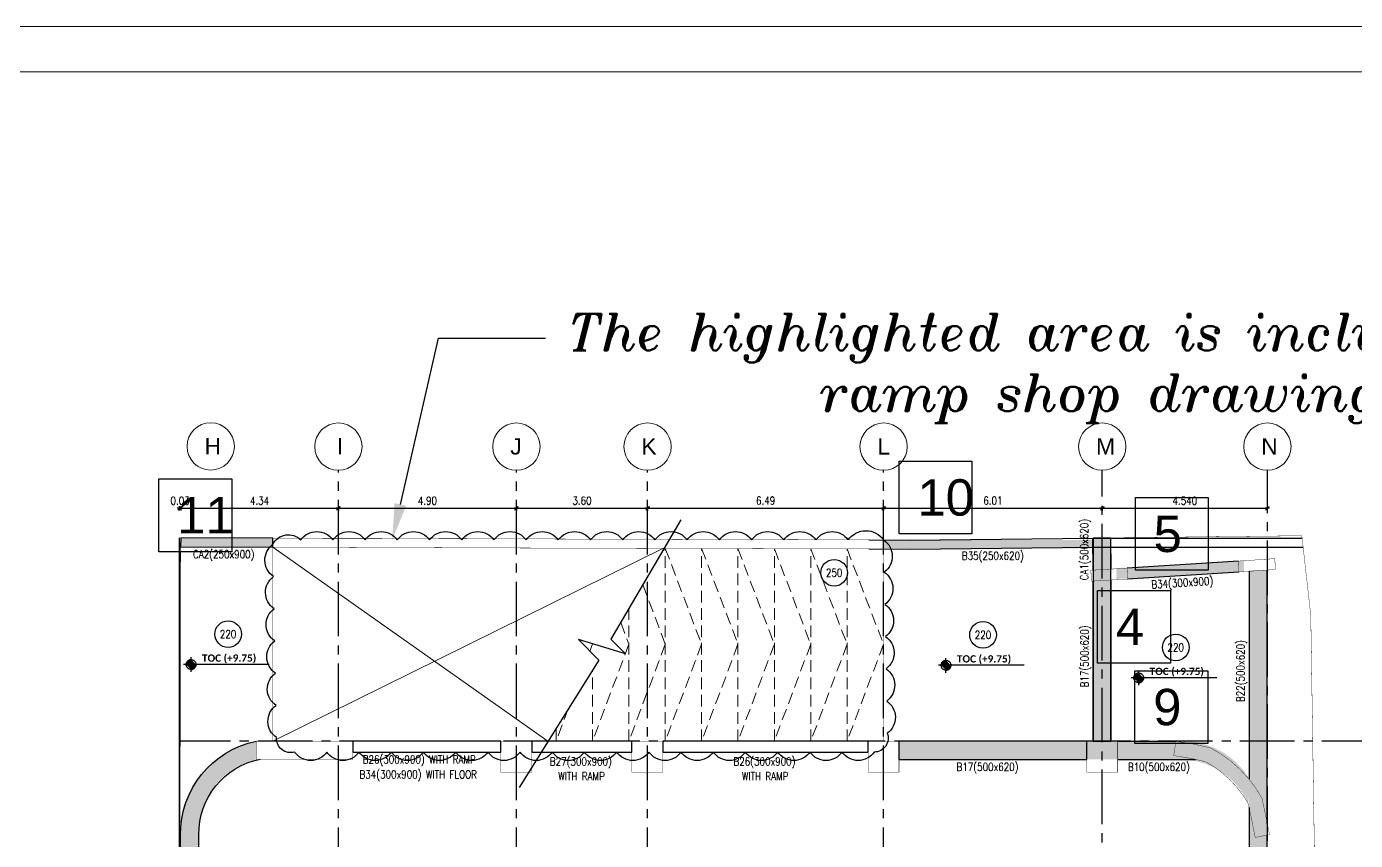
# Model space of a CAD drawing. Header units: inches. Extents: x 16 to 269, y 163 to 682.
# Drawn here: x 93.88 to 130.41, y 604.21 to 626.57 of the extents above; entities that cross this region are included whole.
import ezdxf
from ezdxf import colors
from ezdxf.entities.mleader import LeaderData, LeaderLine
from ezdxf.enums import TextEntityAlignment as Align
from ezdxf.math import Vec2, Vec3

# ---------------------------------------------------------------- set-up
doc = ezdxf.new("R2010")
doc.units = ezdxf.units.IN
doc.header["$MEASUREMENT"] = 0
for name, pattern in [('CENTER2', [1.125, 0.75, -0.125, 0.125, -0.125]), ('Centre', [0.03175, 0.00635, -0.0047625, 0.015875, -0.0047625]), ('ECG_Line-Ptrn-Sold', [9144001, 9144000, -1]), ('HIDDEN', [9.524999999999999, 6.35, -3.175])]:
    doc.linetypes.add(name, pattern=pattern)
doc.layers.get('Defpoints').update_dxf_attribs({"lineweight": 5})
for name, color, linetype in [('A-ANNO-DIMS', 7, 'Continuous'), ('CDEC-AXES', 8, 'Continuous'), ('CDEC-COLUMNS', 4, 'Continuous'), ('CDEC-FRAMING-PLAN', 7, 'Continuous'), ('CDEC-GRID-CIRCLE', 7, 'Continuous'), ('CDEC-GRID-TEXT', 70, 'Continuous'), ('CDEC-SLAB-EDGES', 7, 'Continuous'), ('CDEC-SYMBOL', 8, 'Continuous'), ('CDEC-TEXT-25-SCALE', 70, 'Continuous')]:
    doc.layers.add(name, color=color, linetype=linetype)
for name, color, linetype, lineweight in [('A-FLOR', 250, 'Continuous', 13), ('G-ANNO-DIMS', 111, 'Continuous', 13), ('Grid', 8, 'Centre', 5), ('Sheet_Borders', 7, 'Continuous', 5)]:
    doc.layers.add(name, color=color, linetype=linetype, lineweight=lineweight)
doc.styles.add('Arial_2', font='arial.ttf', dxfattribs={"height": 0.2999999999999997})
doc.styles.add('Calibri_B_1', font='calibrib.ttf', dxfattribs={"height": 2})
doc.styles.add('CDEC-22-100', font='romans.shx', dxfattribs={"width": 0.8, "height": 0.22})
doc.styles.add('CDEC-30-1000', font='romans.shx', dxfattribs={"width": 0.8, "height": 3000})
doc.styles.get("Standard").update_dxf_attribs({"font": 'arial.ttf'})
doc.styles.add('XREF-FRAME$0$XREF-TITLEBLOCK$0$HG', font='ITALICT.shx')
doc.dimstyles.new('CDEC-100', dxfattribs={"dimtxt": 0.22, "dimasz": 0.2, "dimexe": 0.1, "dimexo": 0.3, "dimgap": 0.1, "dimtad": 1, "dimdec": 0, "dimzin": 0, "dimdsep": 46, "dimtxsty": 'CDEC-22-100', "dimblk1": 'TICK', "dimblk2": 'TICK', "dimsah": 1, "dimcen": 0, "dimdle": 6.25, "dimclrd": 8, "dimclre": 8, "dimclrt": 70, "dimadec": 3, "dimazin": 0, "dimtfac": 1, "dimtdec": 0, "dimtix": 1, "dimtmove": 1, "dimatfit": 3, "dimldrblk": 'TICK', "dimfxl": 1, "dimtolj": 1, "dimtzin": 0, "dimarcsym": 0})

# ---------------------------------------------------------------- blocks, each defined once
blk = doc.blocks.new('sheet')
at = {"layer": 'Sheet_Borders', "linetype": 'Continuous', "lineweight": 0}
for p, q in [((-428.475308091889, 77.19161237279687), (-369.0753080918893, 77.19161237279687)), ((-428.475308091889, 77.19161237279678), (-369.0753080918893, 77.19161237279678)), ((-427.7681652347575, 76.48446951566041), (-369.7824509490299, 76.48446951566041)), ((-369.7824509490299, 76.48446951566041), (-427.7681652347575, 76.48446951566041))]:
    blk.add_line(p, q, dxfattribs=at)
blk = doc.blocks.new('SC-GRID-CIRCLe')
at = {"layer": 'CDEC-GRID-CIRCLE'}
blk.add_circle((9.183764859699295e-13, 5000.000000000066), 5000.000000000066, dxfattribs=at)
at = {"layer": 'CDEC-GRID-TEXT', "style": 'CDEC-30-1000', "width": 0.8}
blk.add_attdef('F', text='', height=3000, dxfattribs=at).set_placement((9.183764859699295e-13, 5000.000000000066), align=Align.MIDDLE)
blk = doc.blocks.new('Spot Elevations - ECG_G-Spot-Elev-R-1281767-MEZZANINE FLOOR FRAMING PLAN - PART 5')
at = {"layer": 'G-ANNO-DIMS', "linetype": 'ECG_Line-Ptrn-Sold', "lineweight": 25}
h = blk.add_hatch(color=256, dxfattribs=at)
h.dxf.hatch_style = 1
edge = h.paths.add_edge_path(flags=17)
edge.add_arc((5.240252676230739e-14, -0.02244322655055253), 2.000000000000052, 90.00000000000377, 180.0000000000012)
edge.add_line((-2, -0.02244322655059161), (0, -0.02244322655051345))
edge.add_line((0, -0.02244322655051345), (-7.815970093361308e-14, 1.977556773449487))
edge = h.paths.add_edge_path()
edge.add_line((-2, -0.0224432265505925), (2.000000000000105, -0.02244322655043618))
edge.add_line((-1.172395514004165e-13, 1.977556773449499), (3.996802888651379e-14, -2.022443226550604))
h = blk.add_hatch(color=256, dxfattribs=at)
h.dxf.hatch_style = 1
edge = h.paths.add_edge_path()
edge.add_arc((-5.240252676230739e-14, -0.02244322655055342), 2.000000000000052, 270.0000000000015, 359.9999999999989)
edge.add_line((2, -0.0224432265505925), (0, -0.0224432265505925))
edge.add_line((0, -0.0224432265505925), (0, -2.022443226550592))
edge = h.paths.add_edge_path()
edge.add_line((2, -0.02244322655059161), (-2.000000000000105, -0.02244322655059161))
edge.add_line((3.907985046680551e-14, -2.022443226550605), (3.819167204710538e-14, 1.977556773449498))
for p, q in [((32.1910638656924, 0), (-3.14289982153723, 3.381261310739599e-16)), ((-2, 0), (0, 0)), ((3.866745716274817e-14, -3.036210055368756), (3.91634362855322e-14, 2.99132360226757)), ((3.907985046680551e-14, -2.022443226550605), (3.819167204710538e-14, 1.977556773449499)), ((0, 0), (0, -2)), ((2, 0), (0, 0)), ((2, -0.02244322655059161), (-2.000000000000105, -0.02244322655059161)), ((-2, -0.0224432265505925), (0, -0.0224432265505925)), ((0, -0.0224432265505925), (0, -2.022443226550592)), ((2, -0.0224432265505925), (0, -0.0224432265505925))]:
    blk.add_line(p, q, dxfattribs=at)
blk.add_circle((-5.210378698727694e-14, 3.930189507173054e-14), 2.000000000000052, dxfattribs=at)
for start, end in [(89.9999999999974, 180.0000000000011), (270.0000000000015, 359.9999999999989)]:
    blk.add_arc((-5.240252676230739e-14, -0.02244322655055342), 2.000000000000052, start, end, dxfattribs=at)
blk = doc.blocks.new('TICK')
at = {"color": 8}
for p, q in [((6, 0), (-6.25, 0)), ((0, -6.25), (0, 6.25))]:
    blk.add_line(p, q, dxfattribs=at)
at = {"color": 7}
blk.add_line((-5, -5), (5, 5), dxfattribs=at)
blk = doc.blocks.new('*D420')
at = {"layer": 'A-ANNO-DIMS', "color": 8, "lineweight": -2, "transparency": 16777216}
blk.add_line((98.12709968425645, 613.3313517336168), (102.4425071534114, 613.3313517336168), dxfattribs=at)
at = {"layer": 'Defpoints', "color": 0, "transparency": 16777216}
for p in [(98.11709968425644, 613.5434837567399), (102.4525071534114, 613.5434837567399), (102.4525071534114, 613.3313517336168)]:
    blk.add_point(p, dxfattribs=at)
at = {"layer": 'A-ANNO-DIMS', "color": 8, "lineweight": -2, "transparency": 16777216, "xscale": 0.01, "yscale": 0.01, "zscale": 0.01, "rotation": 180}
blk.add_blockref('TICK', (98.11709968425644, 613.3313517336168), dxfattribs=at)
at = {"layer": 'A-ANNO-DIMS', "color": 8, "lineweight": -2, "transparency": 16777216, "xscale": 0.01, "yscale": 0.01, "zscale": 0.01}
blk.add_blockref('TICK', (102.4525071534114, 613.3313517336168), dxfattribs=at)
at = {"layer": 'A-ANNO-DIMS', "color": 70, "transparency": 16777216, "insert": (100.2848034188339, 613.5413517336168), "char_height": 0.22, "width": 3.18869685268199, "attachment_point": 5, "style": 'CDEC-22-100'}
blk.add_mtext('\\A1;4.34', dxfattribs=at)
blk = doc.blocks.new('*D421')
at = {"layer": 'A-ANNO-DIMS', "color": 8, "lineweight": -2, "transparency": 16777216}
blk.add_line((102.4625071534114, 613.3313517336168), (107.3381210731156, 613.3313517336168), dxfattribs=at)
at = {"layer": 'Defpoints', "color": 0, "transparency": 16777216}
for p in [(107.3481210731156, 613.9639174809547), (102.4525071534114, 613.5434837567399), (107.3481210731156, 613.3313517336168)]:
    blk.add_point(p, dxfattribs=at)
at = {"layer": 'A-ANNO-DIMS', "color": 8, "lineweight": -2, "transparency": 16777216, "xscale": 0.01, "yscale": 0.01, "zscale": 0.01, "rotation": 180}
blk.add_blockref('TICK', (102.4525071534114, 613.3313517336168), dxfattribs=at)
at = {"layer": 'A-ANNO-DIMS', "color": 8, "lineweight": -2, "transparency": 16777216, "xscale": 0.01, "yscale": 0.01, "zscale": 0.01}
blk.add_blockref('TICK', (107.3481210731156, 613.3313517336168), dxfattribs=at)
at = {"layer": 'A-ANNO-DIMS', "color": 70, "transparency": 16777216, "insert": (104.9003141132635, 613.5413517336168), "char_height": 0.22, "attachment_point": 5, "style": 'CDEC-22-100'}
blk.add_mtext('\\A1;4.90', dxfattribs=at)
blk = doc.blocks.new('*D422')
at = {"layer": 'A-ANNO-DIMS', "color": 8, "lineweight": -2, "transparency": 16777216}
blk.add_line((107.3581210731156, 613.3313517336168), (110.941887443383, 613.3313517336168), dxfattribs=at)
at = {"layer": 'Defpoints', "color": 0, "transparency": 16777216}
for p in [(107.3481210731156, 613.9639174809547), (110.951887443383, 613.9639174809546), (110.951887443383, 613.3313517336168)]:
    blk.add_point(p, dxfattribs=at)
at = {"layer": 'A-ANNO-DIMS', "color": 8, "lineweight": -2, "transparency": 16777216, "xscale": 0.01, "yscale": 0.01, "zscale": 0.01, "rotation": 180}
blk.add_blockref('TICK', (107.3481210731156, 613.3313517336168), dxfattribs=at)
at = {"layer": 'A-ANNO-DIMS', "color": 8, "lineweight": -2, "transparency": 16777216, "xscale": 0.01, "yscale": 0.01, "zscale": 0.01}
blk.add_blockref('TICK', (110.951887443383, 613.3313517336168), dxfattribs=at)
at = {"layer": 'A-ANNO-DIMS', "color": 70, "transparency": 16777216, "insert": (109.1500042582493, 613.5413517336168), "char_height": 0.22, "attachment_point": 5, "style": 'CDEC-22-100'}
blk.add_mtext('\\A1;3.60', dxfattribs=at)
blk = doc.blocks.new('*D423')
at = {"layer": 'A-ANNO-DIMS', "color": 8, "lineweight": -2, "transparency": 16777216}
blk.add_line((110.961887443383, 613.3329174980488), (117.4325071534115, 613.3329174980488), dxfattribs=at)
at = {"layer": 'Defpoints', "color": 0, "transparency": 16777216}
for p in [(110.951887443383, 613.9639174809546), (117.4425071534115, 613.3329174980488), (117.4425071534115, 613.3329174980488)]:
    blk.add_point(p, dxfattribs=at)
at = {"layer": 'A-ANNO-DIMS', "color": 8, "lineweight": -2, "transparency": 16777216, "xscale": 0.01, "yscale": 0.01, "zscale": 0.01, "rotation": 180}
blk.add_blockref('TICK', (110.951887443383, 613.3329174980488), dxfattribs=at)
at = {"layer": 'A-ANNO-DIMS', "color": 8, "lineweight": -2, "transparency": 16777216, "xscale": 0.01, "yscale": 0.01, "zscale": 0.01}
blk.add_blockref('TICK', (117.4425071534115, 613.3329174980488), dxfattribs=at)
at = {"layer": 'A-ANNO-DIMS', "color": 70, "transparency": 16777216, "insert": (114.1971972983973, 613.5429174980488), "char_height": 0.22, "attachment_point": 5, "style": 'CDEC-22-100'}
blk.add_mtext('\\A1;6.49', dxfattribs=at)
blk = doc.blocks.new('*D424')
at = {"layer": 'A-ANNO-DIMS', "color": 8, "lineweight": -2, "transparency": 16777216}
blk.add_line((117.4525071534115, 613.3329174980488), (123.4420996842565, 613.3329174980488), dxfattribs=at)
at = {"layer": 'Defpoints', "color": 0, "transparency": 16777216}
for p in [(123.4520996842565, 613.9639174809546), (117.4425071534115, 613.3329174980488), (123.4520996842565, 613.3329174980488)]:
    blk.add_point(p, dxfattribs=at)
at = {"layer": 'A-ANNO-DIMS', "color": 8, "lineweight": -2, "transparency": 16777216, "xscale": 0.01, "yscale": 0.01, "zscale": 0.01, "rotation": 180}
blk.add_blockref('TICK', (117.4425071534115, 613.3329174980488), dxfattribs=at)
at = {"layer": 'A-ANNO-DIMS', "color": 8, "lineweight": -2, "transparency": 16777216, "xscale": 0.01, "yscale": 0.01, "zscale": 0.01}
blk.add_blockref('TICK', (123.4520996842565, 613.3329174980488), dxfattribs=at)
at = {"layer": 'A-ANNO-DIMS', "color": 70, "transparency": 16777216, "insert": (120.447303418834, 613.5429174980488), "char_height": 0.22, "attachment_point": 5, "style": 'CDEC-22-100'}
blk.add_mtext('\\A1;6.01', dxfattribs=at)
blk = doc.blocks.new('*D425')
at = {"layer": 'A-ANNO-DIMS', "color": 8, "lineweight": -2, "transparency": 16777216}
blk.add_line((123.4620996842565, 613.3313517336168), (127.9820996842567, 613.3313517336168), dxfattribs=at)
at = {"layer": 'Defpoints', "color": 0, "transparency": 16777216}
for p in [(123.4520996842565, 613.9639174809546), (127.9920996842567, 613.3313517336168), (127.9920996842567, 613.3313517336168)]:
    blk.add_point(p, dxfattribs=at)
at = {"layer": 'A-ANNO-DIMS', "color": 8, "lineweight": -2, "transparency": 16777216, "xscale": 0.01, "yscale": 0.01, "zscale": 0.01, "rotation": 180}
blk.add_blockref('TICK', (123.4520996842565, 613.3313517336168), dxfattribs=at)
at = {"layer": 'A-ANNO-DIMS', "color": 8, "lineweight": -2, "transparency": 16777216, "xscale": 0.01, "yscale": 0.01, "zscale": 0.01}
blk.add_blockref('TICK', (127.9920996842567, 613.3313517336168), dxfattribs=at)
at = {"layer": 'A-ANNO-DIMS', "color": 70, "transparency": 16777216, "insert": (125.7220996842566, 613.5413517336168), "char_height": 0.22, "attachment_point": 5, "style": 'CDEC-22-100'}
blk.add_mtext('\\A1;4.540', dxfattribs=at)
blk = doc.blocks.new('*D426')
at = {"layer": 'A-ANNO-DIMS', "color": 8, "lineweight": -2, "transparency": 16777216}
for p, q in [((98.07589138859217, 613.3313517336169), (98.06589138859218, 613.3313517336169)), ((98.08589138859217, 613.3313517336169), (98.11709968425644, 613.3313517336169)), ((98.12709968425645, 613.3313517336169), (98.13709968425644, 613.3313517336169))]:
    blk.add_line(p, q, dxfattribs=at)
at = {"layer": 'Defpoints', "color": 0, "transparency": 16777216}
for p in [(98.08589138859217, 613.2688517336169), (98.11709968425644, 613.3313517336169), (98.11709968425644, 613.2688517336168)]:
    blk.add_point(p, dxfattribs=at)
at = {"layer": 'A-ANNO-DIMS', "color": 8, "lineweight": -2, "transparency": 16777216, "xscale": 0.01, "yscale": 0.01, "zscale": 0.01}
blk.add_blockref('TICK', (98.08589138859217, 613.3313517336169), dxfattribs=at)
at = {"layer": 'A-ANNO-DIMS', "color": 8, "lineweight": -2, "transparency": 16777216, "xscale": 0.01, "yscale": 0.01, "zscale": 0.01, "rotation": 180}
blk.add_blockref('TICK', (98.11709968425644, 613.3313517336169), dxfattribs=at)
at = {"layer": 'A-ANNO-DIMS', "color": 70, "transparency": 16777216, "insert": (98.10149553642431, 613.5413517336169), "char_height": 0.22, "attachment_point": 5, "style": 'CDEC-22-100'}
blk.add_mtext('\\A1;0.03', dxfattribs=at)

msp = doc.modelspace()

# ---------------------------------------------------------------- hatches: boundary and pattern name
at = {"true_color": 0x136734}
h = msp.add_hatch(color=116, dxfattribs=at)
h.dxf.hatch_style = 1
h.paths.add_polyline_path([(100.6492594395543, 612.5126723491989), (98.11785913883789, 612.5126514436079), (98.11785913883789, 612.2697966590288), (100.6492594395543, 612.2698175646198)])
h = msp.add_hatch(color=6)
h.dxf.hatch_style = 1
h.paths.add_polyline_path([(123.2036837237817, 612.4640771221161), (117.4437300148826, 612.4640771221161), (117.4429388787962, 612.2345682185942), (123.2028925876952, 612.2345682185942)])
h = msp.add_hatch(color=8)
h.dxf.hatch_style = 1
h.paths.add_polyline_path([(123.6897504170563, 612.5156583093391), (123.2020996842566, 612.5156583093391), (123.2020996842566, 606.9338618011369), (123.6897504170563, 606.9338618011369)])
h = msp.add_hatch(color=5)
h.dxf.hatch_style = 1
h.paths.add_polyline_path([(123.8401715937127, 611.3898277722236), (124.2966050143174, 611.41249821284), (127.3465980999249, 611.5884044643516), (127.3465980999249, 611.8889029990559), (124.2820408851027, 611.7121567714181), (123.8401715937127, 611.6896053131821)])
h = msp.add_hatch(color=3)
h.dxf.hatch_style = 1
h.paths.add_polyline_path([(127.4920998713771, 611.6351477981375), (127.4684757366687, 584.328700889896), (127.5540148816809, 582.6183006207625), (127.8013227553066, 577.6732493985903), (128.3006986461243, 577.6982237788645), (128.0533907724986, 582.6432750010354), (127.9684865468054, 584.3409797238878), (127.9920996842567, 611.6347152239921)])
h = msp.add_hatch(color=4)
h.dxf.hatch_style = 1
edge = h.paths.add_edge_path()
edge.add_arc((100.7093864959854, 604.3892839403269), 2.59458181928518, 101.2669433022664, 178.2823701949224)
edge.add_line((98.11597046239014, 604.4670534308485), (98.61584171437381, 604.4670534308485))
edge.add_arc((100.6461054523522, 604.4526109920004), 2.030315106033948, 102.6216807009028, 179.5924288953277, ccw=False)
edge.add_line((100.202456197778, 606.4338618011371), (100.202456197778, 606.9338618011371))
h = msp.add_hatch(color=256)
h.dxf.hatch_style = 1
edge = h.paths.add_edge_path()
edge.add_line((127.5296834806088, 605.8401225499836), (127.466044846414, 605.2234615320087))
edge.add_arc((125.5886702483673, 604.3728223215409), 2.061097389202271, 24.37529996675088, 89.5704984850608)
edge.add_line((125.6041205340228, 606.433861801136), (117.8650764502809, 606.433861801136))
edge.add_line((117.8650764502809, 606.433861801136), (117.8650764502809, 606.933861801136))
edge.add_line((117.8650764502809, 606.933861801136), (125.6204520716638, 606.933861801136))
edge.add_arc((125.6639735984213, 604.7965860355519), 2.137718835919405, 29.219337181267008, 91.16655757093372, ccw=False)
h = msp.add_hatch(color=4)
h.dxf.hatch_style = 1
h.paths.add_polyline_path([(98.11490173844503, 585.1055082905888), (98.61474719891221, 585.1055082905888), (98.61535297237056, 604.4656913298578), (98.1164583153572, 604.4656913298578)])

# ---------------------------------------------------------------- linework, layer by layer
at = {"color": 14}
msp.add_lwpolyline([(117.442861727106, 612.4633015311852, -0.52056705), (117.4595969483306, 611.5781183761352, -0.52056705), (117.4763321695551, 610.6929352210852, -0.52056705), (117.4930673907797, 609.8077520660353, -0.52056705), (117.5098026120042, 608.9225689109853, -0.52056705), (117.5265378332288, 608.0373857559354, -0.52056705), (117.5432730544533, 607.1522026008854, -0.52056705), (117.1861648649282, 606.6338618011362, -0.52056705), (116.3008235264527, 606.6338618011362, -0.52056705), (115.4154821879772, 606.6338618011362, -0.52056705), (114.5301408495016, 606.6338618011362, -0.52056705), (113.6447995110261, 606.6338618011362, -0.52056705), (112.7594581725506, 606.6338618011362, -0.52056705), (111.874116834075, 606.6338618011362, -0.52056705), (110.9887754955995, 606.6338618011362, -0.52056705), (110.103434157124, 606.6338618011362, -0.52056705), (109.2180928186484, 606.6338618011362, -0.52056705), (108.3327514801729, 606.6338618011362, -0.52056705), (107.4474101416974, 606.6338618011362, -0.52056705), (106.5620688032218, 606.6338618011362, -0.52056705), (105.6767274647463, 606.6338618011362, -0.52056705), (104.7913861262708, 606.6338618011362, -0.52056705), (103.9060447877953, 606.6338618011362, -0.52056705), (103.0207034493197, 606.6338618011362, -0.52056705), (102.1353621108442, 606.6338618011362, -0.52056705), (101.2500207723686, 606.6338618011362, -0.52056705), (100.7548633671869, 607.0314922555657, -0.52056705), (100.7381281459623, 607.9166754106157, -0.52056705), (100.7213929247378, 608.8018585656656, -0.52056705), (100.7046577035132, 609.6870417207156, -0.52056705), (100.6879224822887, 610.5722248757656, -0.52056705), (100.6711872610641, 611.4574080308156, -0.52056705), (100.6544520398396, 612.3425911858656, -0.52056705), (101.4167793191287, 612.4633015311852, -0.52056705), (102.3021206576042, 612.4633015311852, -0.52056705), (103.1874619960798, 612.4633015311852, -0.52056705), (104.0728033345553, 612.4633015311852, -0.52056705), (104.9581446730308, 612.4633015311852, -0.52056705), (105.8434860115064, 612.4633015311852, -0.52056705), (106.7288273499819, 612.4633015311852, -0.52056705), (107.6141686884574, 612.4633015311852, -0.52056705), (108.499510026933, 612.4633015311852, -0.52056705), (109.3848513654085, 612.4633015311852, -0.52056705), (110.270192703884, 612.4633015311852, -0.52056705), (111.1555340423596, 612.4633015311852, -0.52056705), (112.0408753808351, 612.4633015311852, -0.52056705), (112.9262167193106, 612.4633015311852, -0.52056705), (113.8115580577862, 612.4633015311852, -0.52056705), (114.6968993962617, 612.4633015311852, -0.52056705), (115.5822407347372, 612.4633015311852, -0.52056705), (116.4675820732128, 612.4633015311852, -0.52056705)], format="xyb", close=True, dxfattribs=at)
at = {"color": 5}
msp.add_lwpolyline([(123.6897504170563, 612.5156583093391), (123.2020996842566, 612.5156583093391), (123.2020996842566, 606.9338618011369), (123.6897504170563, 606.9338618011369)], close=True, dxfattribs=at)
at = {"color": 7}
msp.add_lwpolyline([(123.0270996842566, 606.9338618011363), (117.8650764502809, 606.9338618011363), (117.8650764502809, 606.4338618011369), (123.0270996842566, 606.4338618011369)], close=True, dxfattribs=at)
at = {"layer": 'A-FLOR', "color": 251, "lineweight": 0, "ltscale": 22, "true_color": 0x636466}
for p, q in [((100.6521698970746, 606.9338618011369), (111.4130383197636, 612.2417303670713)), ((100.6527172332166, 612.2652742629153), (108.2143050388226, 606.9337375687529))]:
    msp.add_line(p, q, dxfattribs=at)
at = {"layer": 'A-FLOR', "color": 251, "linetype": 'HIDDEN', "lineweight": 0, "ltscale": 0.05, "true_color": 0x636466}
for points in [[(111.4386605290123, 612.2304906470445), (112.4386605290123, 609.5976181036347), (111.4386605290123, 606.9338618011355), (111.4386605290123, 612.2304906470445)], [(112.4386605290123, 612.2276276283181), (113.4386605290123, 609.5976181036347), (112.4386605290123, 606.9338618011355), (112.4386605290123, 612.2276276283181)], [(113.4386605290123, 612.2247646095918), (114.4386605290123, 609.5976181036347), (113.4386605290123, 606.9338618011355), (113.4386605290123, 612.2247646095918)], [(114.4386605290123, 612.2219015908655), (115.4386605290123, 609.5976181036347), (114.4386605290123, 606.9338618011355), (114.4386605290123, 612.2219015908655)], [(115.4386605290123, 612.2196470588004), (116.4386605290123, 609.5976181036347), (115.4386605290123, 606.9338618011355), (115.4386605290123, 612.2196470588004)], [(116.4386605290123, 612.2170349917678), (117.4386605290123, 609.5976181036347), (116.4386605290123, 606.9338618011355), (116.4386605290123, 612.2170349917678)], [(110.8239749126713, 611.2349907882183), (111.4386605290123, 609.5976181036347), (110.4386605290123, 606.9338618011355), (110.4386605290123, 610.5763874939299)], [(110.214840437809, 610.1938202822037), (110.4386605290123, 609.5976181036347), (109.4386605290123, 606.9338618011355), (109.4386605290123, 608.8866880498352)], [(109.4342737213299, 609.6093034902465), (109.4386605290123, 609.5976181036347), (109.3675154493955, 609.4081049494135)], [(108.7734772824316, 607.8257320382386), (108.4386605290123, 606.9338618011355), (108.4386605290123, 607.2917049875731)]]:
    msp.add_lwpolyline(points, dxfattribs=at)
at = {"layer": 'CDEC-AXES', "color": 251, "linetype": 'CENTER2', "ltscale": 2}
for p, q in [((102.4525071534114, 576.0659655615336), (102.4525071534115, 614.3762351982613)), ((107.3481210731155, 576.0659655615336), (107.3481210731156, 614.3762351982613)), ((110.9518874433829, 576.0659655615336), (110.951887443383, 614.3762351982613)), ((117.4425071534114, 576.0659655615336), (117.4425071534115, 614.3762351982613)), ((123.4520996842565, 575.4036750570016), (123.4520996842566, 614.3762351982613)), ((127.9920996842566, 574.9497693889538), (127.9920996842567, 614.3762351982613)), ((135.4879435760099, 606.9338618011369), (98.08589138859217, 606.9338618011369))]:
    msp.add_line(p, q, dxfattribs=at)
at = {"layer": 'CDEC-COLUMNS', "const_width": 0.01}
for points in [[(117.442861727106, 612.4633015311852), (117.4421459753579, 612.2133025557883), (116.751615626743, 612.2152795571076), (115.9843513643475, 612.2195833127885), (115.2170866096701, 612.2196729424196), (114.4491355576501, 612.2218716006624), (113.6815243138044, 612.2240692860281), (112.9139130699587, 612.2262669713938), (112.146301826113, 612.2284646567595), (111.5517460484566, 612.2301668810846), (111.3787044417156, 612.2306623024452), (110.6110966627319, 612.2328599778909), (107.3462549948774, 612.2422072807244), (102.452017622294, 612.2613744061341), (100.6526954717977, 612.2644318302745), (100.6534019802067, 612.5113725178634), (102.4525071534115, 612.5113744061341), (107.3471024002266, 612.4922058791944), (110.61181241448, 612.4828589532876), (111.3794201934637, 612.4806612778419), (111.5524618002048, 612.4801658564814), (112.1470175778611, 612.4784636321561), (112.9146288217068, 612.4762659467905), (113.6822400655525, 612.4740682614248), (114.4498513093983, 612.4718705760591), (115.2174590883819, 612.4696729006134), (115.9850671136166, 612.4695832308826), (116.7526746463491, 612.465277549722)], [(128.1997441341348, 611.9491795964232), (127.2011098624353, 611.88158857944), (127.2085261904653, 611.581680263319), (128.2071604621648, 611.6492712803022)], [(124.1369959565269, 611.6869154168996), (123.1386549819351, 611.6293367884758), (123.1559285704623, 611.3298344960983), (124.154269545054, 611.3874131245221)], [(100.2024561977736, 606.4338618011362), (102.8500764502809, 606.4338618011362), (102.8500764502809, 606.9338618011361), (100.2024561977736, 606.9338618011361)], [(107.770690369985, 606.0838618011363), (106.920690369985, 606.0838618011363), (106.920690369985, 606.9338618011362), (107.770690369985, 606.9338618011362)], [(111.3744567402524, 606.0838618011363), (110.5244567402524, 606.0838618011363), (110.5244567402524, 606.9338618011362), (111.3744567402524, 606.9338618011362)], [(117.8650764502809, 606.0838618011364), (117.0150764502809, 606.0838618011364), (117.0150764502809, 606.9338618011363), (117.8650764502809, 606.9338618011363)], [(123.8770996842566, 606.0838618011364), (123.0270996842566, 606.0838618011364), (123.0270996842566, 606.9338618011363), (123.8770996842566, 606.9338618011363)]]:
    msp.add_lwpolyline(points, close=True, dxfattribs=at)
msp.add_lwpolyline([(125.4160103673833, 606.5390907133442), (125.914047313177, 606.4577621823503), (126.2948304518177, 606.3697316671941, -0.1375320053503772), (127.466044846414, 605.2234615320087, -0.005858345048204374), (127.6568731554924, 604.290674590973), (128.049668981126, 604.3662486563976, 0.00622718403530313), (127.8440916910291, 605.367368628974, 0.1465097730440873), (126.4369818323483, 606.7474186826804), (125.9914109255062, 606.8504270160008), (125.480475770844, 606.9338618011363)], format="xyb", close=True, dxfattribs=at)
at = {"layer": 'CDEC-FRAMING-PLAN'}
for p, q in [((123.1896163861835, 612.5156583093391), (128.947406546554, 612.5156583093391)), ((123.1923262590253, 612.2656729965921), (128.9754365389185, 612.2656729965921))]:
    msp.add_line(p, q, dxfattribs=at)
at = {"layer": 'CDEC-SLAB-EDGES'}
for p, q in [((98.08589138859226, 611.2380677864877), (98.0858913885922, 612.5187208997493)), ((123.1991863810635, 611.6328278952491), (123.1896163861835, 612.5156583093391)), ((123.6990079250403, 611.6616547587068), (123.6896916540218, 612.521079189359)), ((127.2011098624353, 611.88158857944), (124.1364337303359, 611.6872726991749)), ((127.2085261904653, 611.581680263319), (124.1438500583659, 611.3873643830539)), ((98.08589138859215, 585.1338618011363), (98.08589138859226, 611.2380677864877)), ((123.2020996842566, 606.9338618011363), (123.2020996842566, 611.332497383301)), ((123.7020996842566, 606.9338618011363), (123.7020996842566, 611.361334539087)), ((123.8770996842566, 606.9338618011363), (125.4804757708407, 606.9338618011369)), ((123.8770996842568, 606.4338618011363), (126.0174303520803, 606.4338618011371))]:
    msp.add_line(p, q, dxfattribs=at)
for points, format in [([(98.1168959496788, 585.1338618011363, 0.01, 0.01, 0), (98.11479541418306, 611.2378909530306, 0.01, 0.01, 0), (98.11846218732695, 612.5186276489426, 0.01, 0.01, 0), (102.4514884805225, 612.5062221135234, 0.01, 0.01, 0), (107.3471024002266, 612.4922058791944, 0.01, 0.01, 0), (110.950868770494, 612.4818882285912, 0.01, 0.01, 0), (118.1681534581177, 612.4612250073773, 0.01, 0.01, 0), (128.9404166429216, 612.5779977214548, 0.01, 0.01, 0), (129.1853767207504, 610.393322789322, 0.01, 0.01, 0), (129.3222672885229, 601.5404051361496, 0.01, 0.01, 0), (129.390759636288, 591.2045351293674, 0.01, 0.01, 0), (129.4057606156687, 576.2469783441766, 0.01, 0.01, 0), (120.5671640517983, 577.0406601306346, 0.01, 0.01, 0), (110.9783077363808, 578.1076463359124, 0.01, 0.01, 0), (104.8271013091891, 578.4695848500783, 0.01, 0.01, 0), (102.4029048282032, 578.9325226664544, 0.01, 0.01, 0), (97.99967888248939, 579.302734431691, 0.01, 0.01, 0), (98.178829635833, 580.9821305130189, 0.01, 0.01, 0), (98.14061355059864, 580.9862072406805, 0.01, 0.01, 0), (98.11589138859212, 585.1338618011363, 0, 0, 0)], "xyseb"), ([(98.11589138859223, 601.2838618011363), (98.11519070382765, 604.3548949459508, -0.360358285910342), (100.2024561977736, 606.9338618011361)], "xyb"), ([(98.61589137557804, 601.283975880782), (98.61519002353425, 604.3579336455502, -0.360711768668835), (100.3011241599796, 606.4436938368278, -0.360711768668835)], "xyb")]:
    msp.add_lwpolyline(points, format=format, dxfattribs=at)
for points in [[(100.653414441672, 612.5113750365787), (98.11846218732695, 612.5186276489426), (98.1168959496788, 612.2750420461311), (100.6539149737154, 612.264429758086)], [(106.9206903699851, 606.9338618452404), (102.8500764502809, 606.9338618452402), (102.8500764502809, 606.6338618452403), (106.9206903699851, 606.6338618452403)], [(110.5244567402524, 606.9338618011362), (107.770690369985, 606.9338618011362), (107.770690369985, 606.6338618011362), (110.5244567402524, 606.6338618011362)], [(117.0150764502809, 606.9338618011363), (111.3744567402524, 606.9338618011362), (111.3744567402524, 606.6338618011363), (117.0150764502809, 606.6338618011363)], [(123.0270996842566, 606.9338618011363), (117.8650764502809, 606.9338618011369), (117.8650764502809, 606.4338618011369), (123.0270996842566, 606.4338618011369)]]:
    msp.add_lwpolyline(points, close=True, dxfattribs=at)
at = {"layer": 'CDEC-SLAB-EDGES', "const_width": 0.01}
msp.add_lwpolyline([(100.652742498473, 612.5113744061341), (110.61181241448, 612.4828589532876), (111.3794201934637, 612.4806612778419), (112.1470175778611, 612.4784636321561), (112.9146288217068, 612.4762659467905), (113.6822400655525, 612.4740682614248), (114.4498513093983, 612.4718705760591), (114.4498513093983, 612.4718705760591), (115.2174590883819, 612.4696729006134), (115.9850668673655, 612.4674752251677), (117.0400034312731, 612.4644549220301), (117.4425071534115, 612.4633025463363), (117.4425071534115, 606.9338618011361), (100.6521698970746, 606.9338618011361)], close=True, dxfattribs=at)
at = {"layer": 'CDEC-SLAB-EDGES'}
for points in [[(117.0400034312731, 612.4644549220302), (118.1681534581177, 612.4612250073773), (123.1896163861835, 612.5156583093391)], [(98.08589138859215, 601.2838618011363), (98.0858913885922, 601.2838618011363), (98.08970269315087, 612.2692815670507), (98.08589138859217, 612.2692815670507)], [(117.039287679525, 612.2144559466334), (118.1691505654689, 612.2112211280328), (123.1923262590253, 612.2656729965921)], [(127.4896689811261, 611.600708978512), (127.4896689811261, 605.8897171755078)], [(127.9896689811261, 604.6718429616834), (127.9896689811261, 611.634550705608)], [(127.4896689811261, 605.1137707266737), (127.4896689811261, 600.4838618011363), (127.9896689811261, 600.4838618011363), (127.9896689811261, 604.354704633703)]]:
    msp.add_lwpolyline(points, dxfattribs=at)
at = {"layer": 'CDEC-SYMBOL'}
msp.add_lwpolyline([(111.8677088004957, 613.0190056239838), (109.9470865468706, 609.7361586892052), (110.3497063814919, 609.3335388545839), (109.0507991555783, 609.7248212432307), (109.6121768137656, 609.1634435850434), (107.4192795415306, 605.6658095785479)], dxfattribs=at)
at = {"layer": 'Grid', "linetype": 'Continuous'}
for centre in [(98.94255253508918, 615.0319585174532), (102.4525071534115, 615.0262351982612), (107.3481210731156, 615.0262351982612), (110.951887443383, 615.0262351982612), (117.4425071534115, 615.0262351982612), (123.4520996842566, 615.0262351982611), (127.9920996842567, 615.0262351982612)]:
    msp.add_circle(centre, 0.6500000000000001, dxfattribs=at)

# ---------------------------------------------------------------- block references
at = {"xscale": 1.75637410157363, "yscale": 1.75637410157363, "zscale": 1.75637410157363}
msp.add_blockref('sheet', (791.1928065045255, 490.9886265164697), dxfattribs=at)
at = {"color": 170, "lineweight": 5, "xscale": 0.06666666699999996, "yscale": 0.06666666699999996, "zscale": 0.06666666699999996}
for p in [(98.40317921850023, 609.0398719769009), (119.1571684870012, 609.0189031468517), (124.4554803192693, 608.6738060203243)]:
    msp.add_blockref('Spot Elevations - ECG_G-Spot-Elev-R-1281767-MEZZANINE FLOOR FRAMING PLAN - PART 5', p, dxfattribs=at)
at = {"layer": 'CDEC-TEXT-25-SCALE', "xscale": 7.333333333011901e-05, "yscale": 7.333333333011901e-05, "zscale": 7.333333333011901e-05}
for p, values in [((116.0823885820752, 611.1950749023612), {'F': '250'}), ((99.42099605553769, 609.5093010990363), {'F': '220'}), ((120.1749853240386, 609.4883322689869), {'F': '220'}), ((125.4732971563068, 609.1432351424595), {'F': '220'})]:
    msp.add_blockref('SC-GRID-CIRCLe', p, dxfattribs=at).add_auto_attribs(values)

# ---------------------------------------------------------------- texts
at = {"color": 6, "insert": (118.3715597946422, 614.1304974693312), "char_height": 1, "attachment_point": 1, "bg_fill": 16, "box_fill_scale": 1.5, "bg_fill_color": 256, "bg_fill_transparency": 0}
msp.add_mtext_dynamic_manual_height_columns('10', width=1, gutter_width=12.5, heights=[0], dxfattribs=at)
at = {"color": 116, "true_color": 0x136734, "insert": (98.0206902192587, 613.6402270989804), "char_height": 1, "attachment_point": 1, "bg_fill": 16, "box_fill_scale": 1.5, "bg_fill_color": 256, "bg_fill_transparency": 0}
msp.add_mtext_dynamic_manual_height_columns('11', width=1, gutter_width=12.5, heights=[0], dxfattribs=at)
at = {"color": 5, "insert": (124.8646056054855, 613.1305286795567), "char_height": 1, "attachment_point": 1, "bg_fill": 16, "box_fill_scale": 1.5, "bg_fill_color": 256, "bg_fill_transparency": 0}
msp.add_mtext_dynamic_manual_height_columns('5', width=1, gutter_width=12.5, heights=[0], dxfattribs=at)
at = {"color": 8, "insert": (123.8252591943626, 610.5773861804761), "char_height": 1, "attachment_point": 1, "bg_fill": 16, "box_fill_scale": 1.5, "bg_fill_color": 256, "bg_fill_transparency": 0}
msp.add_mtext_dynamic_manual_height_columns('4', width=1, gutter_width=12.5, heights=[0], dxfattribs=at)
at = {"color": 7, "insert": (124.8532374570882, 608.3714898299071), "char_height": 1, "attachment_point": 1, "bg_fill": 16, "box_fill_scale": 1.5, "bg_fill_color": 256, "bg_fill_transparency": 0}
msp.add_mtext_dynamic_manual_height_columns('9', width=1, gutter_width=12.5, heights=[0], dxfattribs=at)
at = {"layer": 'CDEC-TEXT-25-SCALE', "style": 'CDEC-22-100', "width": 0.8}
for s, rotation, p in [('CA1(500x620)', 89.9999958987182, (123.0686960963354, 611.3527132252419)), ('CA2(250x900)', 359.9999958987182, (98.45629316390831, 611.9579622863818)), ('B35(250x620)', 359.9999958987182, (119.5941919568111, 611.919183727303)), ('B34(300x900)', 3.627979946706446, (124.8092587842748, 611.1248347325853)), ('B17(500x620)', 89.9999958987182, (123.0765638257985, 608.4118093259619)), ('B22(500x620)', 89.9999958987182, (127.3641331226681, 608.0080534189614)), ('B26(300x900) WITH RAMP', 359.9999958987182, (103.1218850210456, 606.3236159054894)), ('B27(300x900)', 359.9999958987182, (108.2674790485994, 606.2655677883649)), ('B26(300x900)', 359.9999958987182, (113.3146720887473, 606.2655677883649)), ('B34(300x900) WITH FLOOR', 359.9999958987182, (103.033649400931, 605.9121924773495)), ('WITH RAMP', 359.9999958987182, (108.4959765077651, 605.8599364072552)), ('WITH RAMP', 359.9999958987182, (113.543169547913, 605.8599364072552)), ('B17(500x620)', 359.9999958987182, (119.4475486418381, 606.1178238143559)), ('B10(500x620)', 359.9999958987182, (124.1582563929824, 606.1178238143557))]:
    msp.add_text(s, height=0.22, rotation=rotation, dxfattribs=at).set_placement(p)
at = {"layer": 'G-ANNO-DIMS', "style": 'Calibri_B_1'}
for p in [(98.70387732477424, 609.1170751526206), (119.4578665932752, 609.0961063225714), (124.7561784255434, 608.7510091960439)]:
    msp.add_text('TOC (+9.75) ', height=0.200000001, dxfattribs=at).set_placement(p)
at = {"layer": 'Grid', "char_height": 0.4499999999999994, "width": 0.5531643749999994, "attachment_point": 1, "style": 'Arial_2'}
for s, insert in [('H ', (98.77246944311621, 615.2645248328789)), ('I', (102.4125692951422, 615.2647063793983)), ('J', (107.1780379811427, 615.258801513687)), ('K', (110.7818043514101, 615.258801513687)), ('L', (117.2724240614385, 615.258801513687)), ('M', (123.2820165922837, 615.258801513687)), ('N', (127.8220165922837, 615.258801513687))]:
    msp.add_mtext(s, dxfattribs=dict(at, insert=insert))

# ---------------------------------------------------------------- dimensions: what is measured, and where the dimension line sits
at = {"layer": 'A-ANNO-DIMS'}
for base, p1, p2, override, picture, middle in [((107.3481210731156, 613.3313517336168), (102.4525071534114, 613.5434837567399), (107.3481210731156, 613.9639174809547), {"dimasz": 0.01, "dimexe": 0.01, "dimexo": 0.01, "dimdec": 2, "dimse1": 1, "dimse2": 1}, '*D421', (104.9003141132635, 613.5413517336168)), ((110.951887443383, 613.3313517336168), (107.3481210731156, 613.9639174809547), (110.951887443383, 613.9639174809546), {"dimasz": 0.01, "dimexe": 0.01, "dimexo": 0.01, "dimdec": 2, "dimse1": 1, "dimse2": 1}, '*D422', (109.1500042582493, 613.5413517336168)), ((117.4425071534115, 613.3329174980488), (110.951887443383, 613.9639174809546), (117.4425071534115, 613.3329174980488), {"dimasz": 0.01, "dimexe": 0.01, "dimexo": 0.01, "dimdec": 2, "dimse1": 1, "dimse2": 1}, '*D423', (114.1971972983973, 613.5429174980488)), ((123.4520996842565, 613.3329174980488), (117.4425071534115, 613.3329174980488), (123.4520996842565, 613.9639174809546), {"dimasz": 0.01, "dimexe": 0.01, "dimexo": 0.01, "dimdec": 2, "dimse1": 1, "dimse2": 1}, '*D424', (120.447303418834, 613.5429174980488)), ((127.9920996842567, 613.3313517336168), (123.4520996842565, 613.9639174809546), (127.9920996842567, 613.3313517336168), {"dimasz": 0.01, "dimexe": 0.01, "dimexo": 0.01, "dimdec": 3, "dimse1": 1, "dimse2": 1}, '*D425', (125.7220996842566, 613.5413517336168)), ((98.11709968425644, 613.3313517336169), (98.08589138859217, 613.2688517336169), (98.11709968425644, 613.2688517336168), {"dimasz": 0.01, "dimexe": 0.01, "dimexo": 0.01, "dimdec": 2, "dimse1": 1, "dimse2": 1}, '*D426', (98.10149553642431, 613.5413517336169)), ((102.4525071534114, 613.3313517336168), (98.11709968425644, 613.5434837567399), (102.4525071534114, 613.5434837567399), {"dimasz": 0.01, "dimexe": 0.01, "dimexo": 0.01, "dimdec": 2, "dimse1": 1, "dimse2": 1}, '*D420', (100.2848034188339, 613.5413517336168))]:
    dim = msp.add_linear_dim(base=base, p1=p1, p2=p2, dimstyle='CDEC-100', override=override, dxfattribs=at)
    dim.commit()
    dim.dimension.update_dxf_attribs({"geometry": picture, "text_midpoint": middle})

# ---------------------------------------------------------------- leaders
at = {"color": 14}
ml = msp.add_multileader_mtext('Standard', dxfattribs=at)
ml.set_content('The highlighted area is included in the ramp shop drawings.', color=14, style='XREF-FRAME$0$XREF-TITLEBLOCK$0$HG')
ml.set_leader_properties(color=14)
ml.build(insert=Vec2(0, 0))
ml.multileader.update_dxf_attribs({"dogleg_length": 0.36, "arrow_head_size": 1})
ctx = ml.context
ctx.base_point, ctx.char_height, ctx.arrow_head_size, ctx.landing_gap_size, ctx.plane_origin = Vec3(108.1447781349301, 618.0038774491416), 1, 1, 0.09, Vec3(104.116034155044, 611.3680196013803)
ctx.text_align_type = 1
notes = []
notes.append((ctx, [(0, (1, 1, 0), (105.2062233402807, 618.0038774491416), (1, 0), 2.938554794649321, [(0, [(103.9331335055566, 612.4633015311852)], 0, [])])]))
ctx.mtext.insert, ctx.mtext.width, ctx.mtext.alignment, ctx.mtext.flow_direction = Vec3(123.9966828968348, 618.6705441158082), 33.15758917315571, 2, 5
for ctx, leaders in notes:
    for number, flags, end, landing, length, lines in leaders:
        leader = LeaderData()
        leader.index, (leader.has_last_leader_line, leader.has_dogleg_vector, leader.attachment_direction) = number, flags
        leader.last_leader_point, leader.dogleg_vector, leader.dogleg_length = Vec3(end), Vec3(landing), length
        for number, points, colour, breaks in lines:
            line = LeaderLine()
            line.index, line.vertices, line.color, line.breaks = number, Vec3.list(points), colors.encode_raw_color(colour), breaks
            leader.lines.append(line)
        ctx.leaders.append(leader)

doc.saveas('drawing.dxf')
